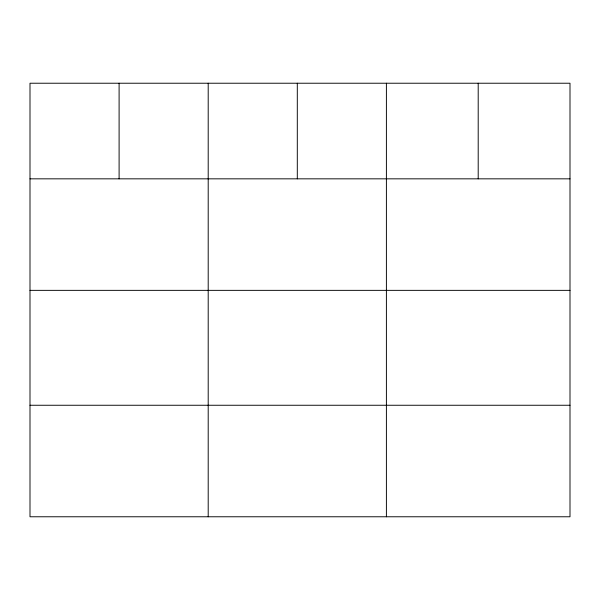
<?xml version="1.0" encoding="UTF-8"?>
<svg xmlns="http://www.w3.org/2000/svg" width="600" height="600" viewBox="0 0 600 600"><rect width="100%" height="100%" fill="white"/><g stroke="black" fill="none" stroke-linecap="round" stroke-linejoin="round"><path stroke-width="0.9" d="M570 178.837L570 516.773L30 516.773L30 83.227L570 83.227L570 178.837L30 178.837M30 290.355L570 290.355M30 405.255L570 405.255M478.2 83.227L478.2 178.837M386.4 83.227L386.4 516.773M297.3 83.227L297.3 178.837M208.2 83.227L208.2 516.773M119.1 83.227L119.1 178.837"/></g></svg>
